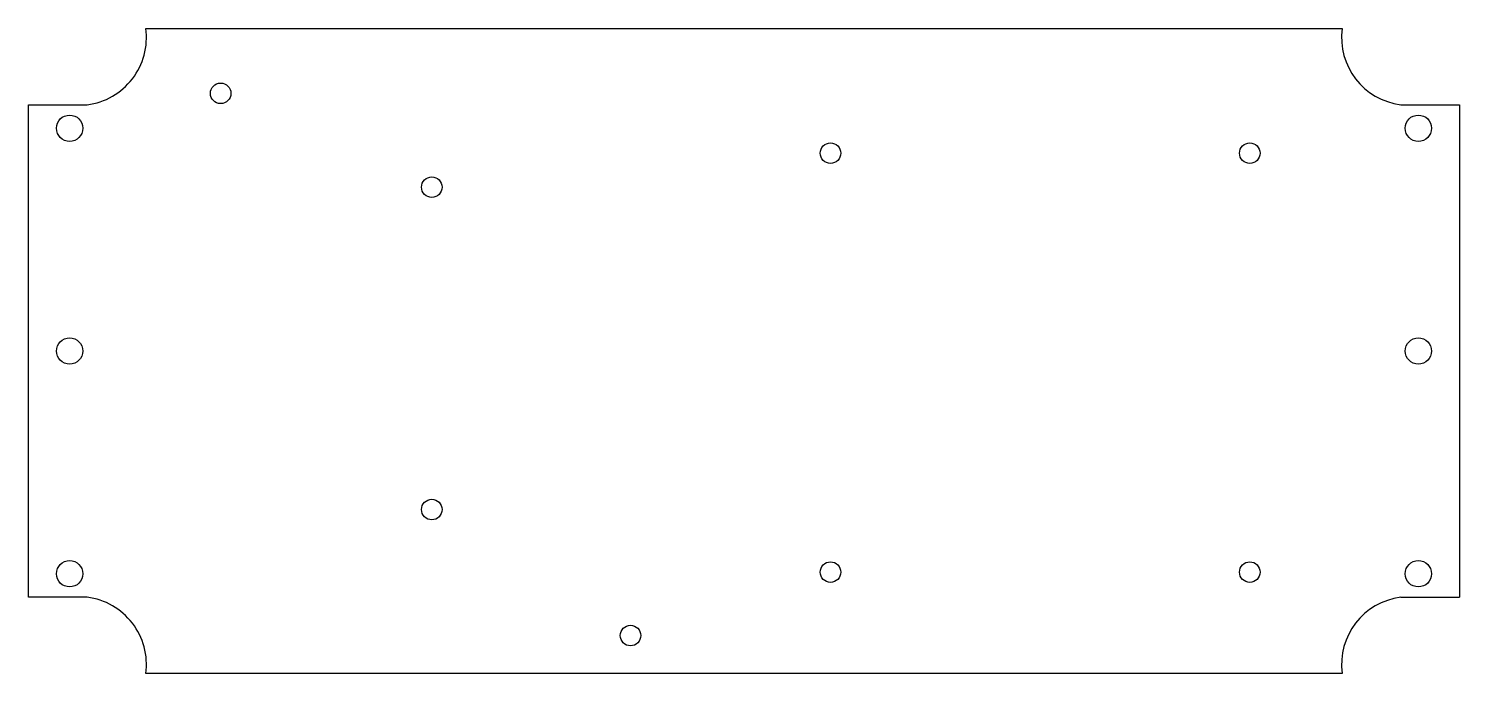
# Model space of a CAD drawing. Header units: millimetres. Extents: x -122 to 122, y 2 to 112.
import ezdxf

# ---------------------------------------------------------------- set-up
doc = ezdxf.new("R2010")
doc.units = ezdxf.units.MM
doc.layers.add('Extrude001', color=7, linetype='CONTINUOUS')

msp = doc.modelspace()

# ---------------------------------------------------------------- linework, layer by layer
at = {"layer": 'Extrude001'}
for p, q in [((-102, 111.5), (-102, 111.5, -5)), ((-102, 111.5), (-102, 111.5, -5)), ((-102, 111.5), (102, 111.5)), ((-102, 111.5, -5), (102, 111.5, -5)), ((-102, 111.5), (102, 111.5)), ((-102, 111.5, -5), (102, 111.5, -5)), ((102, 111.5), (102, 111.5, -5)), ((102, 111.5), (102, 111.5, -5)), ((-87.5, 100.45), (-87.5, 100.45, -5)), ((-87.5, 100.45), (-87.5, 100.45, -5)), ((-122, 98.5), (-122, 98.5, -5)), ((-122, 14.5), (-122, 98.5)), ((-122, 14.5, -5), (-122, 98.5, -5)), ((-122, 98.5), (-122, 98.5, -5)), ((-122, 98.5), (-112, 98.5)), ((-122, 98.5, -5), (-112, 98.5, -5)), ((-122, 14.5), (-122, 98.5)), ((-122, 98.5), (-112, 98.5)), ((-122, 14.5, -5), (-122, 98.5, -5)), ((-122, 98.5, -5), (-112, 98.5, -5)), ((-112, 98.5), (-112, 98.5, -5)), ((-112, 98.5), (-112, 98.5, -5)), ((112, 98.5), (112, 98.5, -5)), ((112, 98.5), (112, 98.5, -5)), ((112, 98.5), (122, 98.5)), ((112, 98.5, -5), (122, 98.5, -5)), ((112, 98.5), (122, 98.5)), ((112, 98.5, -5), (122, 98.5, -5)), ((122, 98.5), (122, 98.5, -5)), ((122, 98.5), (122, 98.5, -5)), ((122, 98.5), (122, 14.5)), ((122, 98.5, -5), (122, 14.5, -5)), ((122, 98.5), (122, 14.5)), ((122, 98.5, -5), (122, 14.5, -5)), ((-112.75, 94.5), (-112.75, 94.5, -5)), ((-112.75, 94.5), (-112.75, 94.5, -5)), ((117.25, 94.5), (117.25, 94.5, -5)), ((117.25, 94.5), (117.25, 94.5, -5)), ((16.5, 90.25), (16.5, 90.25, -5)), ((16.5, 90.25), (16.5, 90.25, -5)), ((88, 90.25), (88, 90.25, -5)), ((88, 90.25), (88, 90.25, -5)), ((-51.5, 84.45), (-51.5, 84.45, -5)), ((-51.5, 84.45), (-51.5, 84.45, -5)), ((-112.75, 56.5), (-112.75, 56.5, -5)), ((-112.75, 56.5), (-112.75, 56.5, -5)), ((117.25, 56.5), (117.25, 56.5, -5)), ((117.25, 56.5), (117.25, 56.5, -5)), ((-51.5, 29.45), (-51.5, 29.45, -5)), ((-51.5, 29.45), (-51.5, 29.45, -5)), ((-112.75, 18.5), (-112.75, 18.5, -5)), ((-112.75, 18.5), (-112.75, 18.5, -5)), ((16.5, 18.7793), (16.5, 18.7793, -5)), ((16.5, 18.7793), (16.5, 18.7793, -5)), ((88, 18.7793), (88, 18.7793, -5)), ((88, 18.7793), (88, 18.7793, -5)), ((117.25, 18.5), (117.25, 18.5, -5)), ((117.25, 18.5), (117.25, 18.5, -5)), ((-122, 14.5), (-122, 14.5, -5)), ((-112, 14.5), (-122, 14.5)), ((-112, 14.5, -5), (-122, 14.5, -5)), ((-122, 14.5), (-122, 14.5, -5)), ((-112, 14.5), (-122, 14.5)), ((-112, 14.5, -5), (-122, 14.5, -5)), ((-112, 14.5), (-112, 14.5, -5)), ((-112, 14.5), (-112, 14.5, -5)), ((112, 14.5), (112, 14.5, -5)), ((112, 14.5), (122, 14.5)), ((112, 14.5, -5), (122, 14.5, -5)), ((112, 14.5), (112, 14.5, -5)), ((112, 14.5), (122, 14.5)), ((112, 14.5, -5), (122, 14.5, -5)), ((122, 14.5), (122, 14.5, -5)), ((122, 14.5), (122, 14.5, -5)), ((-17.6042, 7.95), (-17.6042, 7.95, -5)), ((-17.6042, 7.95), (-17.6042, 7.95, -5)), ((-102, 1.5), (-102, 1.5, -5)), ((102, 1.5), (-102, 1.5)), ((102, 1.5, -5), (-102, 1.5, -5)), ((-102, 1.5), (-102, 1.5, -5)), ((102, 1.5), (-102, 1.5)), ((102, 1.5, -5), (-102, 1.5, -5)), ((102, 1.5), (102, 1.5, -5)), ((102, 1.5), (102, 1.5, -5))]:
    msp.add_line(p, q, dxfattribs=at)
for centre, radius in [((-89.25, 100.45), 1.75), ((-89.25, 100.45), 1.75), ((-89.25, 100.45), 1.75), ((-89.25, 100.45), 1.75), ((-115, 94.5), 2.25), ((-115, 94.5), 2.25), ((-115, 94.5), 2.25), ((-115, 94.5), 2.25), ((115, 94.5), 2.25), ((115, 94.5), 2.25), ((115, 94.5), 2.25), ((115, 94.5), 2.25), ((14.75, 90.25), 1.75), ((14.75, 90.25), 1.75), ((14.75, 90.25), 1.75), ((14.75, 90.25), 1.75), ((86.25, 90.25), 1.75), ((86.25, 90.25), 1.75), ((86.25, 90.25), 1.75), ((86.25, 90.25), 1.75), ((-53.25, 84.45), 1.75), ((-53.25, 84.45), 1.75), ((-53.25, 84.45), 1.75), ((-53.25, 84.45), 1.75), ((-115, 56.5), 2.25), ((-115, 56.5), 2.25), ((-115, 56.5), 2.25), ((-115, 56.5), 2.25), ((115, 56.5), 2.25), ((115, 56.5), 2.25), ((115, 56.5), 2.25), ((115, 56.5), 2.25), ((-53.25, 29.45), 1.75), ((-53.25, 29.45), 1.75), ((-53.25, 29.45), 1.75), ((-53.25, 29.45), 1.75), ((-115, 18.5), 2.25), ((-115, 18.5), 2.25), ((-115, 18.5), 2.25), ((-115, 18.5), 2.25), ((14.75, 18.7793), 1.75), ((14.75, 18.7793), 1.75), ((14.75, 18.7793), 1.75), ((14.75, 18.7793), 1.75), ((86.25, 18.7793), 1.75), ((86.25, 18.7793), 1.75), ((86.25, 18.7793), 1.75), ((86.25, 18.7793), 1.75), ((115, 18.5), 2.25), ((115, 18.5), 2.25), ((115, 18.5), 2.25), ((115, 18.5), 2.25), ((-19.3542, 7.95), 1.75), ((-19.3542, 7.95), 1.75), ((-19.3542, 7.95), 1.75), ((-19.3542, 7.95), 1.75)]:
    msp.add_circle(centre, radius, dxfattribs=at)
for centre, start, end in [((-113.5, 110), -82.5686, 7.43141), ((-113.5, 110, -5), -82.5686, 7.43141), ((-113.5, 110), -82.5686, 7.43141), ((-113.5, 110, -5), -82.5686, 7.43141), ((113.5, 110), 172.569, -97.4314), ((113.5, 110, -5), 172.569, -97.4314), ((113.5, 110), 172.569, -97.4314), ((113.5, 110, -5), 172.569, -97.4314), ((-113.5, 3), -7.43141, 82.5686), ((-113.5, 3, -5), -7.43141, 82.5686), ((-113.5, 3), -7.43141, 82.5686), ((-113.5, 3, -5), -7.43141, 82.5686), ((113.5, 3), 97.4314, -172.569), ((113.5, 3, -5), 97.4314, -172.569), ((113.5, 3), 97.4314, -172.569), ((113.5, 3, -5), 97.4314, -172.569)]:
    msp.add_arc(centre, 11.5974, start, end, dxfattribs=at)

doc.saveas('drawing.dxf')
